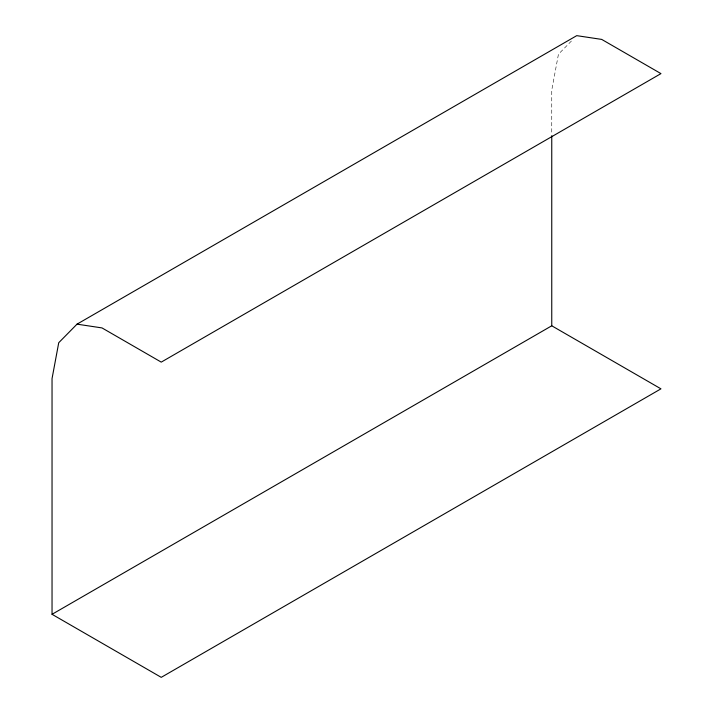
<?xml version="1.0" encoding="UTF-8"?>
<svg xmlns="http://www.w3.org/2000/svg" width="713" height="713" viewBox="0 0 713 713"><rect width="100%" height="100%" fill="white"/><g stroke="black" fill="none" stroke-linecap="round" stroke-linejoin="round"><path stroke-width="0.53" stroke-dasharray="3.56 2.67" d="M571.398 41.06L558.448 54.215L551.755 90.123L551.755 134.588"/><path stroke-width="1.07" d="M77.022 324.157L101.995 327.918L161.245 362.124L660.96 73.617L601.71 39.411L576.737 35.65L77.022 324.157L58.733 342.721L52.04 378.63L52.04 614.303L161.245 677.35L660.96 388.843L551.755 325.796L52.04 614.303M551.755 135.702L551.755 325.796"/></g></svg>
